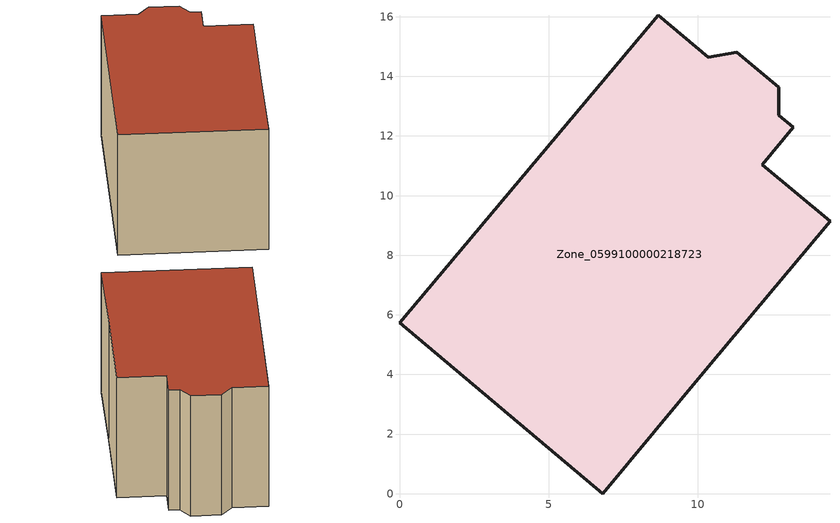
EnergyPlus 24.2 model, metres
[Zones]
Zone_0599100000218723
 floor ground (C_G): 13.21,12.29 12.16,11.04 14.44,9.13 10.27,4.16 6.82,0 0,5.74 8.68,16.05 10.36,14.65 11.31,14.82 12.73,13.64 12.73,12.69 z0
 wall outside (C_F): 0,5.74 6.82,0 10.27,4.16 14.44,9.13 12.16,11.04 13.21,12.29 12.73,12.69 12.73,13.64 11.31,14.82 10.36,14.65 8.68,16.05 0,5.74 z0:8.3
 roof outside (C_R): 11.31,14.82 10.36,14.65 8.68,16.05 0,5.74 6.82,0 10.27,4.16 14.44,9.13 12.16,11.04 13.21,12.29 12.73,12.69 12.73,13.64 z8.3
[BUILDING]
Pand.0599100000218723: North Axis=0; Terrain=City; Loads Convergence Tolerance Value=0.04; Temperature Convergence Tolerance Value=0.4; Solar Distribution=FullExterior; Maximum Number of Warmup Days=25; Minimum Number of Warmup Days=1
[Site:Location]
Rotterdam.The.Hague.AP_ZH_NLD Design_Conditions: Latitude=51.96; Longitude=4.45; Time Zone=1; Elevation=-4.5
[SITE:GROUNDTEMPERATURE:BUILDINGSURFACE]
18, 18, 18, 18, 18, 18, 18, 18, 18, 18, 18, 18
[MATERIAL] Thermal Absorptance=0.9; Solar Absorptance=0.7; Visible Absorptance=0.7
Name | Roughness | Thickness | Conductivity | Density | Specific Heat
G.TC.1946 | MediumSmooth | 0.15 | 1 | 540 | 1210
F.TC.1946 | Rough | 0.3 | 0.857143 | 1920 | 840
R.TC.1946 | MediumRough | 0.2 | 0.909091 | 1500 | 1000
[CONSTRUCTION]
C_G: G.TC.1946
C_F: F.TC.1946
C_R: R.TC.1946
[ZONE]
Zone_0599100000218723: Type=1; Multiplier=1; Ceiling Height=Autocalculate; Volume=Autocalculate; Floor Area=autocalculate; Part of Total Floor Area=Yes
[ZONEINFILTRATION:DESIGNFLOWRATE]
Infil_Zone_0599100000218723: Zone or ZoneList or Space or SpaceList=Zone_0599100000218723; Schedule=AlwaysOn; Design Flow Rate Calculation Method=Flow/Area; Flow Rate per Floor Area=0.003; Constant Term Coefficient=1; Temperature Term Coefficient=0; Velocity Term Coefficient=0; Velocity Squared Term Coefficient=0
[HVACTEMPLATE:ZONE:IDEALLOADSAIRSYSTEM]
Zone_0599100000218723: Maximum Heating Supply Air Temperature=50; Minimum Cooling Supply Air Temperature=13; Maximum Heating Supply Air Humidity Ratio=0.0156; Minimum Cooling Supply Air Humidity Ratio=0.0077; Heating Limit=NoLimit; Cooling Limit=NoLimit; Dehumidification Control Type=ConstantSensibleHeatRatio; Cooling Sensible Heat Ratio=0.7; Dehumidification Setpoint=60; Humidification Control Type=None; Humidification Setpoint=30; Outdoor Air Method=None; Outdoor Air Flow Rate per Person=0.00944; Outdoor Air Flow Rate per Zone Floor Area=0; Outdoor Air Flow Rate per Zone=0; Demand Controlled Ventilation Type=None; Outdoor Air Economizer Type=NoEconomizer; Heat Recovery Type=None; Sensible Heat Recovery Effectiveness=0.7; Latent Heat Recovery Effectiveness=0.65
[ZONECONTROL:THERMOSTAT]
ThermostatControl_Zone_0599100000218723: Zone or ZoneList=Zone_0599100000218723; Control Type Schedule=DualSetpointControlType; Control 1=Thermostat_Zone_0599100000218723; Temperature Difference Between Cutout And Setpoint=0
[THERMOSTATSETPOINT:DUALSETPOINT]
Thermostat_Zone_0599100000218723: Heating Setpoint Temperature Schedule=HeatingSetpoint_Zone_0599100000218723; Cooling Setpoint Temperature Schedule=CoolingSetpoint_Zone_0599100000218723
[SCHEDULE:COMPACT]
HeatingSetpoint_Zone_0599100000218723: Through: 12/31, For: AllDays, Until: 24:00, 21
CoolingSetpoint_Zone_0599100000218723: Through: 12/31, For: AllDays, Until: 24:00, 24
DualSetpointControlType: Through: 12/31, For: AllDays, Until: 24:00, 4
AlwaysOn: Through: 12/31, For: AllDays, Until: 24:00, 1
